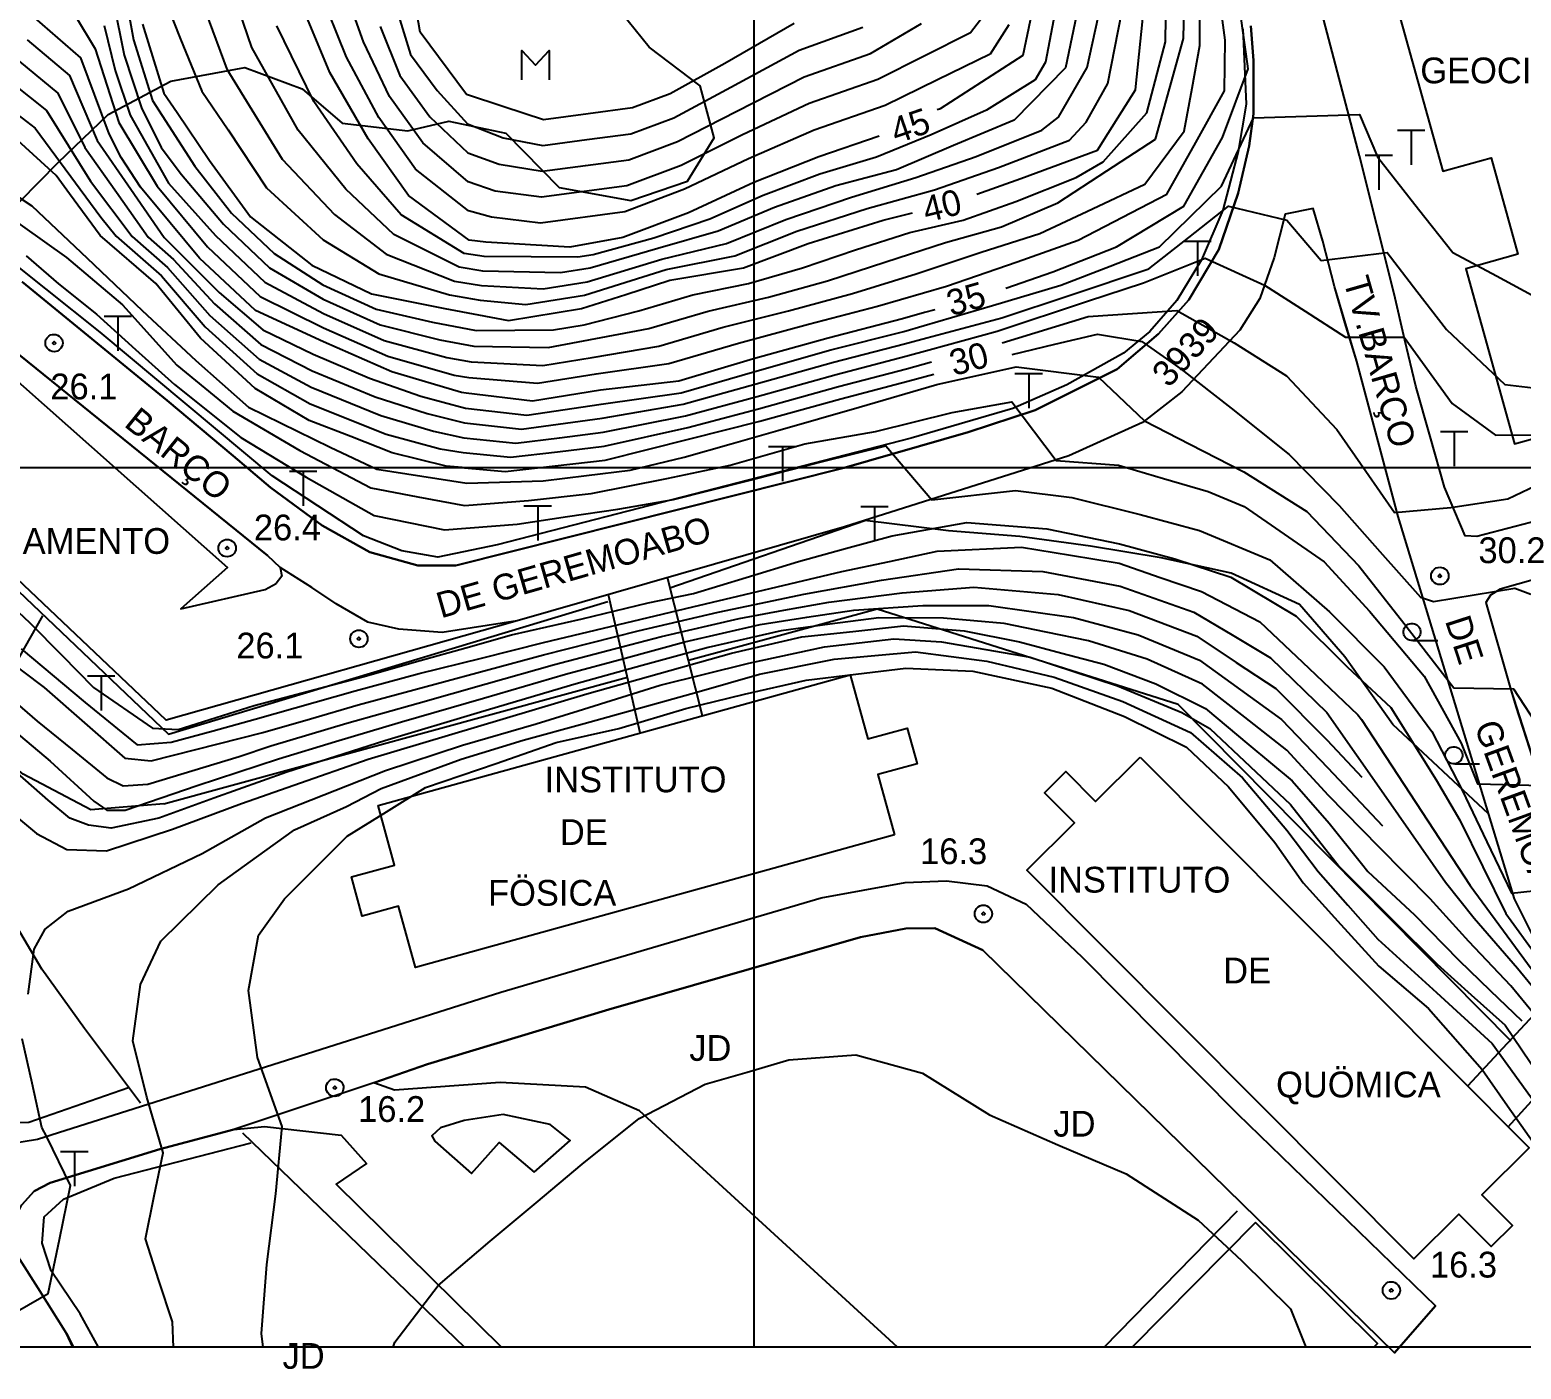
# Model space of a CAD drawing. Extents: x -181 to 225, y -105 to 185.
# Drawn here: x -84.3 to 89.3, y -104.9 to 50.9 of the extents above; entities that cross this region are included whole.
import ezdxf

# ---------------------------------------------------------------- set-up
doc = ezdxf.new("R2010")
doc.units = 0
doc.header["$MEASUREMENT"] = 0
doc.layers.get('0').update_dxf_attribs({"color": 5, "linetype": 'CONTINUOUS'})
for name, color, linetype in [('10', 24, 'CONTINUOUS'), ('12', 3, 'CONTINUOUS'), ('14', 3, 'CONTINUOUS'), ('17', 6, 'CONTINUOUS'), ('20', 4, 'CONTINUOUS'), ('30', 2, 'CONTINUOUS'), ('31', 255, 'CONTINUOUS'), ('37', 255, 'CONTINUOUS'), ('38', 255, 'CONTINUOUS'), ('4', 255, 'CONTINUOUS'), ('40', 255, 'CONTINUOUS'), ('43', 212, 'CONTINUOUS'), ('44', 255, 'CONTINUOUS'), ('5', 1, 'CONTINUOUS'), ('50', 255, 'CONTINUOUS'), ('52', 255, 'CONTINUOUS'), ('6', 2, 'CONTINUOUS'), ('7', 42, 'CONTINUOUS'), ('8', 212, 'CONTINUOUS')]:
    doc.layers.add(name, color=color, linetype=linetype)

# ---------------------------------------------------------------- blocks, each defined once
blk = doc.blocks.new('COD007', base_point=(554196.32, 8563650.45))
at = {"layer": '4'}
for points in [[(554196.316, 8563651.4656), (554196.5168, 8563651.4492), (554196.7156, 8563651.388), (554196.9212, 8563651.2712), (554197.1236, 8563651.0772), (554197.2452, 8563650.8548), (554197.3152, 8563650.6564), (554197.3332, 8563650.4528), (554197.314, 8563650.258), (554197.2436, 8563650.0536), (554197.1232, 8563649.8464), (554196.9232, 8563649.6476), (554196.718, 8563649.5192), (554196.5176, 8563649.466), (554196.3128, 8563649.4492), (554196.108, 8563649.4684), (554195.9132, 8563649.5296), (554195.7048, 8563649.6512), (554195.5112, 8563649.8512), (554195.3808, 8563650.0544), (554195.3248, 8563650.254), (554195.3128, 8563650.456), (554195.3268, 8563650.6576), (554195.38, 8563650.86), (554195.5116, 8563651.0664), (554195.7064, 8563651.2668), (554195.9148, 8563651.3992), (554196.1204, 8563651.4596)], [(554196.32, 8563650.25), (554196.12, 8563650.45), (554196.32, 8563650.65), (554196.52, 8563650.45)]]:
    blk.add_lwpolyline(points, close=True, dxfattribs=at)
blk = doc.blocks.new('COD002', base_point=(553883.68, 8563244.14))
at = {"layer": '30'}
blk.add_line((553883.797067, 8563243.134135), (553886.677067, 8563243.134135), dxfattribs=at)
blk.add_lwpolyline([(553882.68, 8563244.24), (553882.72, 8563244.44), (553882.76, 8563244.54), (553882.82, 8563244.64), (553882.88, 8563244.74), (553882.96, 8563244.84), (553883.12, 8563244.96), (553883.24, 8563245.04), (553883.38, 8563245.09), (553883.58, 8563245.14), (553883.78, 8563245.14), (553883.98, 8563245.09), (553884.08, 8563245.06), (553884.24, 8563244.96), (553884.38, 8563244.84), (553884.48, 8563244.74), (553884.54, 8563244.64), (553884.6, 8563244.54), (553884.64, 8563244.44), (553884.68, 8563244.24), (553884.68, 8563244.04), (553884.63, 8563243.84), (553884.58, 8563243.74), (553884.53, 8563243.64), (553884.48, 8563243.54), (553884.38, 8563243.44), (553884.23, 8563243.34), (553884.08, 8563243.24), (553883.98, 8563243.19), (553883.78, 8563243.14), (553883.58, 8563243.14), (553883.38, 8563243.19), (553883.28, 8563243.24), (553883.13, 8563243.34), (553882.98, 8563243.44), (553882.88, 8563243.54), (553882.83, 8563243.64), (553882.78, 8563243.74), (553882.73, 8563243.84), (553882.68, 8563244.04)], close=True, dxfattribs=at)
blk = doc.blocks.new('COD139', base_point=(554041.43, 8562846.97))
at = {"layer": '30'}
blk.add_lwpolyline([(554039.83, 8562845.27), (554039.83, 8562848.67), (554041.422, 8562846.967167), (554043.03, 8562848.67), (554043.03, 8562845.27)], dxfattribs=at)
blk = doc.blocks.new('COD013', base_point=(553852.75, 8562937.9))
at = {"layer": '50'}
for p, q in [((553854.345993, 8562941.9), (553851.145993, 8562941.9)), ((553852.7524, 8562941.8964), (553852.7524, 8562937.9044))]:
    blk.add_line(p, q, dxfattribs=at)

msp = doc.modelspace()

# ---------------------------------------------------------------- linework, layer by layer
at = {"linetype": 'Continuous', "elevation": 52}
msp.add_lwpolyline([(-177.52, 181.06), (224.03, 181.06), (224.03, -102.36), (-177.52, -102.36)], close=True, dxfattribs=at)
at = {"layer": '10'}
for points in [[(56.88, 51.07), (57.25, 42.28), (56.32, 36.76), (54.56, 29.96), (52.06, 24.18), (49.19, 19.44), (46.04, 15.82), (42.98, 13.32), (36.41, 9.62), (30.11, 6.86), (18.25, 3.41), (-29.92, -8.99), (-36.85, -10.42), (-41.03, -9.68), (-45.48, -7.96), (-56.13, -0.98), (-76.14, 15.74)], [(-76.14, 15.74), (-88.83, 25.82)], [(88.11, -66.76), (49.37, -27.58), (14.31, -16.47), (-7.66, -22.46)], [(-68.75, -39.13), (-14.75, -24.4)]]:
    msp.add_lwpolyline(points, dxfattribs=at)
at = {"layer": '12'}
for points in [[(70.45, 36.26), (65.11, 56.68), (59.76, 77.1), (57.03, 85.82), (53.94, 98.78), (50.84, 111.74), (50.03, 119.31), (50.56, 128.54), (51.88, 133.79), (55.77, 141.72), (60.03, 149.21), (64.29, 156.71), (66.79, 163.17), (67.44, 168.6), (68.09, 174.03), (67.68, 181.06)], [(57.81, 51.41), (58.11, 47.37), (58.11, 41.16), (57.62, 37.45), (56.32, 31.94), (54.1, 25.39), (50.58, 19.53), (47.06, 15.57), (42.24, 11.43), (32.7, 6.69), (24.92, 4.1), (10.47, -0.03), (-34.74, -11.41), (-39.18, -11.41), (-44.74, -9.85), (-50.3, -6.75), (-56.31, -2.32)], [(126.94, 3.16), (105.54, -2.44), (84.14, -8.04), (82.75, -7.96), (80.34, -2.27), (78.67, 3.59), (77.01, 9.45), (75.75, 14.83), (74.5, 20.22), (72.48, 28.24), (70.45, 36.26)], [(116.01, -72.07), (110.83, -77.93), (106.75, -74.13), (93.39, -58.79), (90.99, -55.17), (88.49, -50.18), (74.97, -5.72), (70.16, 12.34), (67.57, 21.05), (66.18, 26.34), (65.06, 30.13), (61.79, 29.48), (60.52, 24.45), (58.87, 19.65), (56.54, 16), (49.76, 8.8), (45.21, 5.23), (36.62, 1.35), (10.5, -6.92), (-27.59, -17.84)], [(116.01, -72.07), (110.83, -77.93), (106.75, -74.13), (93.39, -58.79), (90.99, -55.17), (88.49, -50.18), (74.97, -5.72), (70.16, 12.34), (67.57, 21.05), (66.18, 26.34), (65.06, 30.13), (61.79, 29.48), (60.52, 24.45), (58.87, 19.65), (56.54, 16), (49.76, 8.8), (45.21, 5.23), (36.62, 1.35), (10.5, -6.92), (-27.59, -17.84)], [(116.01, -72.07), (110.83, -77.93), (106.75, -74.13), (93.39, -58.79), (90.99, -55.17), (88.49, -50.18), (74.97, -5.72), (70.16, 12.34), (67.57, 21.05), (66.18, 26.34), (65.06, 30.13), (61.79, 29.48), (60.52, 24.45), (58.87, 19.65), (56.54, 16), (49.76, 8.8), (45.21, 5.23), (36.62, 1.35), (10.5, -6.92), (-27.59, -17.84)], [(-147.43, -10.01), (-147.44, -6.41), (-145.95, 3.24), (-145.07, 6.03), (-142.58, 11.38), (-141.38, 13.21), (-139.66, 15.21), (-138.29, 16.49), (-130.61, 20.91), (-124.65, 23.06), (-119.59, 24.03), (-114.73, 24.64), (-109.93, 24.74), (-105.21, 24.15), (-100.54, 23.12), (-96.05, 20.72), (-85.4, 12.98), (-80.95, 9.4), (-56.68, -10.25), (-55.19, -11.63), (-55.01, -12.66), (-55.66, -13.48)], [(-56.31, -2.32), (-60.66, 1.34), (-68.36, 7.81), (-85.22, 21.6)], [(-27.59, -17.84), (-68.45, -29.42), (-110.66, 10.61), (-97.75, 19.15), (-95.02, 17.44), (-87.88, 11.87), (-61.31, -11.63), (-66.77, -16.45), (-56.93, -14.18), (-55.66, -13.48)], [(156.53, -102.36), (158.46, -82.04), (161.49, -56.12), (163.42, -44.08), (163.36, -37.6), (162.41, -29.39), (157.59, -16.4), (153.89, -10.54), (148.41, -5.74), (143.6, -3.57), (139.27, -2.65), (135.36, -2.27), (130.51, -2.59), (118.23, -5.29), (86.82, -14.16), (85.71, -14.85), (85.16, -15.71), (88.07, -25.89), (95.01, -47.52), (96.64, -51.41), (98.52, -53.95), (108.11, -64.58), (116.01, -72.07)], [(-147.43, -10.01), (-146.14, -22), (-143.91, -29.93), (-142.28, -33.73), (-137.19, -40.69), (-130.26, -48.49), (-106.76, -70.69), (-101.87, -74.85), (-97.52, -77.12), (-92.72, -78.33), (-88, -78.91), (-83.44, -78.15), (-29.51, -61.07), (7.78, -50.09), (17.58, -48.31), (22.4, -48.11), (27.12, -48.69), (31.64, -50.83), (38.12, -56.96), (56.27, -75.23), (79.31, -97.55)], [(16.67, -102.36), (-13.37, -74.86), (-19.66, -72.1), (-29.57, -71.58), (-41.86, -72.46), (-44.28, -71.62), (-38.05, -69.42), (-16.94, -63.06), (12.36, -54.65), (17.64, -53.64), (21.01, -53.61), (26.61, -56.18), (74.55, -103.05), (79.31, -97.55)], [(-79.31, -102.36), (-80.07, -100.8), (-83.4, -95.46), (-85.49, -92.17), (-86.01, -90.57), (-86.18, -87.67), (-85.27, -85.79), (-83.82, -84.22), (-81.98, -83.24), (-69.2, -79.32), (-60.59, -77.04), (-57.01, -76.69), (-48.1, -77.7), (-45.14, -80.98), (-48.66, -83.39), (-29.43, -102.36)]]:
    msp.add_lwpolyline(points, dxfattribs=at)
msp.add_lwpolyline([(-25.61, -82.02), (-21.43, -78.33), (-23.74, -76.44), (-29.24, -75.28), (-33.78, -75.98), (-36.52, -76.85), (-37.54, -77.79), (-37.17, -78.4), (-32.92, -82.15), (-29.7, -78.57)], close=True, dxfattribs=at)
at = {"layer": '14'}
for points in [[(-71.45, -73.97), (-74.71, -69.63), (-77.97, -65.3), (-82.92, -58.4), (-87.03, -51.4), (-92.19, -45.28), (-91.85, -36.93), (-89.32, -28.86), (-84.94, -21.02), (-82.81, -17.27)], [(-59.59, -77.44), (-33.74, -102.36)], [(40.73, -102.36), (56.24, -86.49)]]:
    msp.add_lwpolyline(points, dxfattribs=at)
at = {"layer": '17'}
for points in [[(-6.04, -28.89), (-10.08, -12.82)], [(-13.26, -30.89), (-16.96, -14.8)], [(94.31, -59.84), (83.05, -72)], [(87.78, -76.75), (98.62, -64.77)]]:
    msp.add_lwpolyline(points, dxfattribs=at)
at = {"layer": '20'}
for points in [[(-72.84, -72.19), (-84.45, -76.22), (-92.1, -76.44), (-94.36, -76.16), (-96.69, -75.16), (-103.51, -70.9), (-124.22, -50.83), (-135.14, -40.03), (-139.13, -34.55), (-141.55, -29.71), (-143.46, -23.59), (-144.67, -13.11), (-144.33, -1.82), (-142.59, 4.3), (-139.91, 10.51), (-135.23, 15.51), (-126.65, 20.1), (-117.17, 22.04), (-107.33, 22.28), (-103.69, 21.63), (-97.97, 19.21)], [(-76.34, -102.36), (-78.47, -98.51), (-81.85, -93.47), (-82.89, -90.25), (-82.65, -87.19), (-80.43, -85.13), (-74.5, -82.71), (-58.57, -78.58)]]:
    msp.add_lwpolyline(points, dxfattribs=at)
at = {"layer": '30'}
for points in [[(-12.23, 48.9), (-19.58, 58.04), (-27.59, 61.02), (-35.85, 62.04), (-42.24, 62.69), (-44.83, 67.52), (-43.72, 72.34), (-35.57, 76.13)], [(-89.88, 26.53), (-85.47, 30.99), (-81.06, 35.46), (-75.21, 41.08), (-67.93, 44.97), (-59.32, 46.55), (-52.61, 44.08), (-47.97, 40.09), (-40.31, 39.17), (-35.57, 40.29), (-28.9, 38.91), (-22.72, 32.59), (-14.35, 31.06), (-7.77, 33.32), (-4.67, 38.36), (-6.3, 44.42), (-12.23, 48.9)]]:
    msp.add_lwpolyline(points, dxfattribs=at)
at = {"layer": '31'}
for points in [[(-110.86, 11), (-107.36, 6.26), (-68.2, -31.03), (-17.04, -15.6)], [(-9.84, -14.02), (12.87, -6.17)], [(85.49, -40.32), (74.36, -29.92), (68.77, -22.05), (63.46, -15.96), (55.53, -12.29), (47.37, -10.53), (39.15, -9.15), (30.91, -8.04), (22.6, -7.38), (12.87, -6.17)]]:
    msp.add_lwpolyline(points, dxfattribs=at)
at = {"layer": '37'}
msp.add_lwpolyline([(-68.75, -39.13), (-77.22, -39.85), (-85.09, -35.7), (-91.61, -30.32), (-98.5, -24.14), (-104.83, -18.56), (-111.09, -13.51), (-117.67, -8.55), (-124.38, -4.17), (-131.4, 1.43)], dxfattribs=at)
at = {"layer": '43'}
for points in [[(70.45, 36.26), (65.11, 56.68), (59.76, 77.1), (57.03, 85.82), (53.94, 98.78), (50.84, 111.74), (50.03, 119.31), (50.56, 128.54), (51.88, 133.79), (55.77, 141.72), (60.03, 149.21), (64.29, 156.71), (66.79, 163.17), (67.44, 168.6), (68.09, 174.03), (67.68, 181.06)], [(94.51, 181.06), (97.88, 176.14), (101.53, 170.79), (107.1, 157.97), (110.9, 147.88), (118.16, 124.4), (122.65, 107.77), (125.38, 99.76), (113.53, 96.31), (135.42, 5.49), (126.94, 3.16), (105.54, -2.44), (84.14, -8.04), (82.75, -7.96), (80.34, -2.27), (78.67, 3.59), (77.01, 9.45), (75.75, 14.83), (74.5, 20.22), (72.48, 28.24), (70.45, 36.26)], [(-85.22, 21.6), (-68.36, 7.81), (-60.66, 1.34), (-56.31, -2.32), (-50.3, -6.75), (-44.74, -9.85), (-39.18, -11.41), (-34.74, -11.41), (10.47, -0.03), (24.92, 4.1), (32.7, 6.69), (42.24, 11.43), (47.06, 15.57), (50.58, 19.53), (54.1, 25.39), (56.32, 31.94), (57.62, 37.45), (58.11, 41.16), (58.11, 47.37), (57.81, 51.41)], [(90.99, -55.17), (88.49, -50.18), (74.97, -5.72), (70.16, 12.34), (68.75, 16.89), (67.57, 21.05), (66.18, 26.34), (65.06, 30.13), (61.79, 29.48), (60.52, 24.45), (58.87, 19.65), (56.54, 16), (49.76, 8.8), (45.21, 5.23), (36.62, 1.35), (10.5, -6.92), (-27.59, -17.84), (-36.34, -19.19), (-41.39, -18.82), (-45, -17.99), (-48.66, -15.85), (-51.52, -13.97), (-55.19, -11.63), (-56.68, -10.25), (-80.95, 9.4), (-85.4, 12.98)], [(118.23, -5.29), (86.82, -14.16), (85.71, -14.85), (85.16, -15.71), (88.07, -25.89), (88.68, -27.83), (95.01, -47.52)], [(-88, -78.91), (-83.44, -78.15), (-29.51, -61.07), (7.78, -50.09), (17.58, -48.31), (22.4, -48.11), (27.12, -48.69), (31.64, -50.83), (38.12, -56.96), (56.27, -75.23), (79.31, -97.55), (74.55, -103.05), (26.61, -56.18), (21.01, -53.61), (17.64, -53.64), (12.36, -54.65), (-16.94, -63.06), (-38.05, -69.42), (-44.28, -71.62), (-60.59, -77.04), (-69.2, -79.32), (-81.98, -83.24), (-83.82, -84.22), (-85.27, -85.79)], [(-85.49, -92.17), (-83.4, -95.46), (-80.07, -100.8), (-79.25, -102.36)]]:
    msp.add_lwpolyline(points, dxfattribs=at)
at = {"layer": '44'}
for points in [[(0, -102.36), (0, 181.06)], [(-177.52, 0), (224.03, 0)]]:
    msp.add_lwpolyline(points, dxfattribs=at)
at = {"layer": '5'}
for points in [[(29.3, 20.88, 35), (34.76, 22.77, 35), (42.17, 25.7, 35), (50.03, 30.43, 35), (54.52, 38.4, 35), (57.51, 46.41, 35), (57.43, 46.99, 35), (56.42, 54.18, 35), (62.24, 57.12, 35), (68.06, 60.07, 35), (76.72, 62.31, 35), (81.61, 67.96, 35), (83.84, 75.55, 35), (84.26, 83.83, 35), (81.61, 92.18, 35), (79.46, 99.99, 35), (76.42, 108.31, 35), (74.09, 116.22, 35), (74.98, 124.5, 35), (79.81, 132.28, 35), (83.26, 140.24, 35), (85.72, 148.32, 35), (87.83, 153.93, 35), (89.93, 159.54, 35)], [(4.65, 51.67, 50), (-3.41, 47.03, 50), (-9.8, 43.48, 50), (-14.16, 41.86, 50), (-19.35, 41.17, 50), (-24.53, 40.48, 50), (-29.14, 41.99, 50), (-33.49, 43.41, 50), (-38.89, 50.67, 50), (-40.35, 59.23, 50)], [(21.28, 41.67, 45), (21.69, 41.77, 45), (26.5, 44.88, 45), (31.3, 47.98, 45), (33.02, 56.16, 45)], [(21.04, 18.36, 35), (19.83, 18.02, 35), (17.27, 17.31, 35), (8.61, 15.07, 35), (-0.07, 12.63, 35), (-8.78, 10.06, 35), (-17.91, 9.02, 35), (-25.83, 7.71, 35), (-33.55, 8.65, 35), (-34.09, 8.71, 35), (-42.18, 11.13, 35), (-50.13, 14.62, 35), (-58.06, 18.26, 35), (-64.56, 24.36, 35), (-68.01, 28.49, 35), (-71.46, 32.63, 35), (-73.7, 36.06, 35), (-75.09, 38.84, 35), (-78.38, 47.68, 35), (-83.76, 52.32, 35)], [(14.54, 38.55, 45), (7.53, 36.17, 45), (-0.03, 33.16, 45), (-7.65, 29.62, 45), (-15.28, 26.77, 45), (-21.46, 25.65, 45), (-31.26, 26.23, 45), (-33.19, 26.47, 45), (-40.24, 31.67, 45), (-44.94, 38.24, 45), (-49.41, 45.98, 45), (-52.6, 53.6, 45)], [(25.93, 31.8, 40), (31.03, 33.65, 40), (39.96, 36.94, 40), (41.2, 38.91, 40), (44.39, 43.97, 40), (45.25, 52.25, 40)], [(-71.23, 51.59, 40), (-68.73, 43.58, 40), (-67.19, 41.3, 40), (-63.41, 35.73, 40), (-58.65, 29.16, 40), (-51.52, 23.53, 40), (-44.55, 20.23, 40), (-36.03, 18.5, 40), (-32.1, 17.77, 40), (-28.62, 17.12, 40), (-20.1, 18.5, 40), (-14.96, 20.15, 40), (-9.82, 21.81, 40), (-1.26, 23.23, 40), (6.28, 26.08, 40), (15, 28.78, 40), (18.42, 29.63, 40)], [(-34.01, -0.01, 30), (-35.87, 0.15, 30), (-42.14, 1.71, 30), (-46.98, 3.59, 30), (-51.81, 5.48, 30), (-58.08, 9.2, 30), (-64.45, 15.04, 30), (-69.66, 21.4, 30), (-76.16, 27, 30), (-79.7, 31.84, 30), (-81.27, 33.99, 30), (-87.53, 39.7, 30)], [(30.03, 13.16, 30), (34.99, 14.35, 30), (39.95, 15.53, 30), (45.14, 14.66, 30), (49.71, 11.45, 30), (55.51, 6.91, 30), (62.26, 1.51, 30), (68.11, -4.42, 30), (72.84, -9.76, 30), (77.56, -15.09, 30), (79.07, -15.61, 30), (88.53, -14.03, 30), (90.42, -14.73, 30)], [(-35.87, 0.15, 30), (-28.99, -0.45, 30), (-23.16, 0.2, 30), (-17.34, 0.85, 30), (-12.42, 2.09, 30), (-7.5, 3.34, 30), (0.65, 5.4, 30), (10.1, 7.99, 30), (17.88, 10.06, 30), (20.91, 10.87, 30)], [(-85.33, -21.12, 25), (-77.89, -27.34, 25), (-71.84, -32.26, 25), (-67.88, -31.97, 25), (-62.98, -30.63, 25), (-58.09, -29.3, 25), (-46.45, -25.99, 25), (-39, -23.99, 25), (-31.76, -22.18, 25), (-24.52, -20.36, 25), (-7.16, -16.23, 25), (10.2, -12.09, 25), (15.75, -10.92, 25), (21.29, -9.74, 25), (31.12, -9.28, 25), (36.8, -10.21, 25), (42.47, -11.15, 25), (47.26, -12.79, 25), (52.05, -14.44, 25), (58.85, -17.95, 25), (64.56, -23.37, 25), (70.26, -28.79, 25), (70.69, -29.32, 25), (77.02, -38.99, 25), (83.35, -48.66, 25), (88.63, -55.83, 25), (93.91, -63, 25)], [(-90.14, -37.14, 20), (-83.55, -42.61, 20), (-80.04, -44.45, 20), (-75.41, -44.61, 20), (-67.72, -42.09, 20), (-59.68, -39.11, 20), (-53.58, -36.96, 20), (-44.94, -33.96, 20), (-32.21, -30.15, 20), (-19.48, -26.34, 20), (-11.06, -23.96, 20), (-2.65, -21.59, 20), (5.54, -19.71, 20), (11.46, -19.07, 20), (17.39, -18.42, 20), (24.44, -19.01, 20), (30.87, -20.3, 20), (35.79, -21.59, 20), (40.7, -22.88, 20), (46.75, -25.18, 20), (52.55, -28.03, 20), (57.59, -32.26, 20), (62.63, -36.48, 20), (66.92, -41.4, 20), (70.71, -46.1, 20), (71.45, -47.03, 20), (76.87, -52.07, 20), (82.04, -57.34, 20), (85.69, -60.86, 20), (89.35, -64.38, 20)]]:
    msp.add_polyline3d(points, dxfattribs=at)
at = {"layer": '6'}
for points in [[(39.74, 63.22, 43), (36.96, 50.03, 43), (36.23, 46.51, 43), (30.26, 40.42, 43), (23.21, 37.47, 43), (16.56, 34.64, 43), (9.48, 32.79, 43), (2.36, 30.26, 43), (-4.2, 27.49, 43), (-11.21, 25.47, 43), (-19.1, 23.18, 43), (-22.54, 22.64, 43), (-31.6, 22.86, 43), (-34.34, 23.3, 43), (-41.97, 27.1, 43), (-47.56, 32.38, 43), (-53.09, 39.24, 43), (-58.48, 48.88, 43), (-60.94, 56.05, 43)], [(-74.61, 54.16, 38), (-73.33, 48, 38), (-71.35, 41.87, 38), (-69.03, 37.25, 38), (-66.66, 34.09, 38), (-61.77, 28.3, 38), (-56.44, 23.23, 38), (-50.19, 19.58, 38), (-43.56, 16.59, 38), (-36.61, 14.85, 38), (-32.65, 14.13, 38), (-23.97, 13.96, 38), (-12.26, 16.19, 38), (-5.36, 18.21, 38), (1.65, 19.83, 38), (8.52, 21.73, 38), (15.32, 23.94, 38), (22.27, 26.2, 38), (28.77, 28.01, 38), (35.34, 30.82, 38), (41.04, 34.52, 38), (46.73, 38.21, 38), (48.36, 44.06, 38), (49.99, 49.91, 38), (50.22, 60.73, 38)], [(-73.56, 56.87, 39), (-72.28, 49.79, 39), (-70.04, 42.73, 39), (-65.14, 35.06, 39), (-60.84, 29.61, 39), (-55.9, 24.9, 39), (-50.21, 21.25, 39), (-44.02, 18.41, 39), (-37.44, 16.9, 39), (-32.36, 15.96, 39), (-23.35, 16.04, 39), (-19.81, 16.6, 39), (-13.43, 18.24, 39), (-7.13, 20.08, 39), (-0.68, 21.4, 39), (5.61, 23.22, 39), (11.79, 25.34, 39), (18.11, 27.34, 39), (24.31, 28.79, 39), (30.44, 30.96, 39), (37.46, 33.76, 39), (40.61, 35.58, 39), (45.69, 41.27, 39), (47.88, 49.54, 39), (48, 58.15, 39)], [(-79, 52.53, 36), (-76.71, 48.73, 36), (-73.96, 40.15, 36), (-69.52, 32.74, 36), (-63.64, 25.69, 36), (-57.51, 19.9, 36), (-50.14, 16.26, 36), (-42.64, 12.95, 36), (-34.94, 10.75, 36), (-33.24, 10.47, 36), (-25.23, 9.82, 36), (-18.39, 10.92, 36), (-9.93, 12.1, 36), (-1.83, 14.48, 36), (6.31, 16.68, 36), (14.36, 18.76, 36), (22.39, 21.12, 36), (30.59, 23.92, 36), (37.71, 26.44, 36), (42.88, 29.12, 36), (48.05, 31.8, 36), (51.4, 37.82, 36), (54.74, 43.84, 36), (54.83, 49.73, 36), (53.94, 56.44, 36)], [(-75.66, 51.44, 37), (-74.38, 46.21, 37), (-72.65, 41.01, 37), (-68.19, 33.11, 37), (-62.71, 26.99, 37), (-56.97, 21.57, 37), (-50.16, 17.92, 37), (-43.1, 14.77, 37), (-35.78, 12.8, 37), (-32.95, 12.3, 37), (-24.6, 11.89, 37), (-18.87, 12.81, 37), (-11.1, 14.14, 37), (-3.6, 16.35, 37), (3.98, 18.25, 37), (11.44, 20.25, 37), (18.85, 22.53, 37), (26.43, 25.06, 37), (33.24, 27.23, 37), (39.36, 30.09, 37), (45.47, 32.96, 37), (50.05, 39.16, 37), (50.97, 44.13, 37), (51.89, 49.1, 37), (51.89, 56.77, 37)], [(-69.16, 55.86, 41), (-66.78, 49.83, 41), (-64.29, 43.81, 41), (-61.26, 39.28, 41), (-56.78, 32.54, 41), (-50.2, 26.49, 41), (-43.69, 22.52, 41), (-35.47, 20.1, 41), (-31.91, 19.48, 41), (-26.59, 18.98, 41), (-19.76, 20.06, 41), (-10.27, 23.04, 41), (-2.25, 24.65, 41), (4.97, 27.49, 41), (13.15, 30.13, 41), (20.98, 32.3, 41), (28.43, 34.93, 41), (36.71, 38.09, 41), (38.65, 40.19, 41), (41.15, 44.69, 41), (42.8, 53, 41)], [(29.64, 51.5, 46), (27.48, 48.1, 46), (21.35, 45.11, 46), (15.26, 42.14, 46), (6.98, 39.26, 46), (-0.68, 35.93, 46), (-8.1, 32.4, 46), (-15.07, 29.77, 46), (-24.87, 28.43, 46), (-30.58, 29.13, 46), (-33.25, 29.88, 46), (-39.42, 34.73, 46), (-43.7, 40.72, 46), (-47.45, 47.74, 46), (-50.68, 55.8, 46)], [(27.13, 53.11, 47), (25.19, 50.59, 47), (19.79, 47.88, 47), (14.39, 45.17, 47), (6.4, 42.36, 47), (-1.36, 38.71, 47), (-8.52, 35.16, 47), (-14.84, 32.79, 47), (-19.81, 32.12, 47), (-24.78, 31.45, 47), (-30.14, 32.17, 47), (-33.29, 33.25, 47), (-38.59, 37.77, 47), (-42.47, 43.16, 47), (-45.49, 49.54, 47), (-47.74, 55.85, 47)], [(35.47, 55.35, 44), (33.92, 47.19, 44), (32.7, 45.13, 44), (27.03, 41.59, 44), (20.6, 38.73, 44), (14.23, 36.13, 44), (7.65, 34.12, 44), (1.05, 31.64, 44), (-5.17, 28.91, 44), (-11.69, 26.69, 44), (-18.76, 24.74, 44), (-20.52, 24.47, 44), (-25.98, 24.51, 44), (-31.45, 24.55, 44), (-33.78, 24.9, 44), (-41.11, 29.39, 44), (-46.25, 35.33, 44), (-51.25, 42.6, 44), (-55.58, 51.42, 44)], [(-63.86, 52.94, 42), (-61.39, 46.35, 42), (-54.94, 35.89, 42), (-48.88, 29.44, 42), (-42.83, 24.81, 42), (-34.91, 21.7, 42), (-31.76, 21.17, 42), (-24.56, 20.81, 42), (-19.43, 21.62, 42), (-10.74, 24.26, 42), (-3.23, 26.07, 42), (3.66, 28.88, 42), (11.31, 31.46, 42), (18.8, 33.76, 42), (25.82, 36.2, 42), (33.48, 39.26, 42), (35.42, 40.78, 42), (38.74, 46.56, 42), (40.36, 53.79, 42)], [(-41.57, 53.12, 49), (-40.01, 48.05, 49), (-36.93, 43.87, 49), (-33.37, 40.01, 49), (-29.21, 38.36, 49), (-24.6, 37.49, 49), (-19.49, 38.16, 49), (-14.37, 38.84, 49), (-9.37, 40.69, 49), (-2.71, 44.26, 49), (5.25, 48.55, 49), (12.65, 51.24, 49)], [(-43.53, 51.33, 48), (-41.24, 45.61, 48), (-37.76, 40.82, 48), (-33.33, 36.63, 48), (-29.69, 35.31, 48), (-24.69, 34.47, 48), (-19.65, 35.14, 48), (-14.6, 35.81, 48), (-8.95, 37.93, 48), (-2.04, 41.48, 48), (5.82, 45.45, 48), (13.52, 48.2, 48), (19.48, 51.66, 48)], [(-84.65, 49.77, 34), (-79.73, 45.63, 34), (-76.49, 38.04, 34), (-72.59, 32.4, 34), (-68.69, 26.75, 34), (-62.3, 20.36, 34), (-57.19, 16.03, 34), (-51.33, 13.18, 34), (-44.79, 10.38, 34), (-38.81, 8.32, 34), (-33.63, 6.91, 34), (-26.48, 6.11, 34), (-17.81, 7.39, 34), (-8.51, 8.7, 34), (0.08, 11.16, 34), (8.93, 13.68, 34), (17.4, 15.83, 34), (19.8, 16.51, 34), (27.75, 18.86, 34), (35.69, 21.21, 34), (41.43, 23.45, 34), (47.18, 25.7, 34), (54.4, 32.76, 34), (58.11, 40.69, 34), (64.28, 40.88, 34), (70.46, 41.08, 34), (72.54, 36.17, 34), (77.33, 30.08, 34), (81.34, 25.04, 34), (86.41, 22.29, 34), (91.48, 19.55, 34)], [(-85.52, 47.24, 33), (-81.06, 43.58, 33), (-77.91, 37.23, 33), (-74.23, 32.03, 33), (-70.55, 26.81, 33), (-67.62, 24.22, 33), (-62.84, 19.03, 33), (-57.42, 14.32, 33), (-51.46, 11.26, 33), (-44.13, 8.22, 33), (-38.07, 6.27, 33), (-33.72, 5.18, 33), (-27.11, 4.47, 33), (-17.69, 5.75, 33), (-8.26, 7.36, 33), (0.22, 9.72, 33), (9.23, 12.26, 33), (17.51, 14.39, 33), (20.08, 15.1, 33), (28.83, 17.42, 33), (36.77, 20.05, 33), (45.95, 23.12, 33), (50.58, 26.76, 33), (55.21, 30.4, 33), (62, 28.8, 33), (66.01, 24.09, 33), (73.67, 25.01, 33), (77.13, 20.53, 33), (80.59, 16.05, 33), (87.38, 9.67, 33), (93.31, 8.98, 33)], [(-86.39, 44.72, 32), (-82.39, 41.54, 32), (-77.27, 33.31, 32), (-72.42, 26.88, 32), (-68.31, 23.27, 32), (-63.37, 17.7, 32), (-57.65, 12.62, 32), (-51.58, 9.34, 32), (-43.48, 6.05, 32), (-37.32, 4.22, 32), (-33.81, 3.46, 32), (-27.74, 2.83, 32), (-22.66, 3.47, 32), (-17.57, 4.11, 32), (-8, 6.02, 32), (0.36, 8.27, 32), (9.52, 10.84, 32), (17.63, 12.94, 32), (20.36, 13.7, 32), (28.28, 15.87, 32), (38.81, 19.35, 32), (45.33, 21.5, 32), (52.49, 24.36, 32), (59.4, 21.21, 32), (64.13, 18.2, 32), (68.85, 15.18, 32), (75.68, 15.17, 32), (81.26, 7.43, 32), (86.29, 3.76, 32), (91.67, 3.81, 32)], [(-87.26, 42.2, 31), (-83.72, 39.49, 31), (-76.06, 29.14, 31), (-74.29, 26.94, 31), (-69, 22.32, 31), (-63.91, 16.37, 31), (-57.88, 10.92, 31), (-51.71, 7.42, 31), (-42.83, 3.89, 31), (-36.58, 2.18, 31), (-33.89, 1.73, 31), (-28.36, 1.19, 31), (-22.91, 1.83, 31), (-17.46, 2.47, 31), (-7.74, 4.67, 31), (0.5, 6.82, 31), (9.82, 9.42, 31), (17.74, 11.49, 31), (20.65, 12.29, 31)], [(-91.19, 35.09, 29), (-84.1, 30.45, 29), (-77.67, 24.36, 29), (-71.24, 18.28, 29), (-65.01, 12.45, 29), (-58.87, 7.01, 29), (-49.38, 2.35, 29), (-43.93, -0.2, 29), (-38.7, -1.02, 29), (-33.47, -1.84, 29), (-24.58, -1.57, 29), (-19.51, -0.94, 29), (-14.44, -0.32, 29), (-8.14, 1.2, 29), (-2.69, 2.76, 29), (2.76, 4.31, 29), (12.21, 7.01, 29), (21.27, 9.66, 29), (30.49, 11.7, 29), (40.07, 10.53, 29), (45.42, 5.43, 29), (50.72, 2.73, 29), (56.99, -0.49, 29), (64.33, -5.12, 29), (70.38, -11.46, 29), (75.63, -18.1, 29), (81.43, -25.66, 29), (88.4, -25.76, 29), (91.55, -30.56, 29)], [(-87.76, 29.92, 28), (-80.06, 24.45, 28), (-73.55, 18.93, 28), (-67.23, 11.91, 28), (-60.71, 6.56, 28), (-52.89, 1.99, 28), (-44.63, -2.37, 28), (-39.17, -3.4, 28), (-33.72, -4.42, 28), (-26.29, -3.84, 28), (-18.98, -3.02, 28), (-10.16, -1.26, 28), (-2.8, 0.28, 28), (5.89, 2.74, 28), (14.11, 4.2, 28), (23.05, 6.42, 28), (29.97, 7.65, 28), (35.15, 0.8, 28), (42.4, 0.27, 28), (47.63, -1.26, 28), (52.86, -2.78, 28), (57.02, -4.54, 28), (61.68, -7.76, 28), (66.35, -10.99, 28), (71.64, -16.73, 28), (78, -24.3, 28), (82.28, -32.1, 28), (84.18, -36.83, 28), (91.68, -37.01, 28)], [(-84.77, 24.65, 27), (-80.99, 21.37, 27), (-76.58, 17.85, 27), (-72.04, 13.75, 27), (-67.5, 9.65, 27), (-59.75, 3.49, 27), (-52.18, -1.11, 27), (-44.24, -5.6, 27), (-36.07, -7.26, 27), (-27.6, -6.58, 27), (-21.74, -5.71, 27), (-15.89, -4.83, 27), (-9.4, -3.72, 27), (-0.77, -1.55, 27), (7.93, 0.68, 27), (15.33, 2.51, 27), (20.66, -3.78, 27), (30.43, -2.66, 27), (36.98, -3.48, 27), (44.92, -5.48, 27), (51.85, -7.35, 27), (60.04, -10.75, 27), (66.95, -16.79, 27), (73.35, -23.21, 27), (78.89, -30.74, 27), (82.42, -37.54, 27), (85.28, -43.55, 27), (88.15, -49.55, 27), (95.71, -48.73, 27)], [(28.86, 14.49, 31), (38.86, 17.56, 31), (44.04, 17.92, 31), (49.21, 18.28, 31), (55.88, 14.49, 31), (61.96, 10.66, 31), (67.82, 4.42, 31), (71.18, -0.41, 31), (74.54, -5.24, 31), (81.09, -4.66, 31), (87.74, -3.66, 31), (95.08, -0.15, 31)], [(-88.35, -14.32, 26), (-84.32, -18.08, 26), (-80.62, -21.84, 26), (-76.91, -25.61, 26), (-70.06, -30.35, 26), (-67.06, -30.5, 26), (-58.23, -27.69, 26), (-51.9, -26.02, 26), (-45.57, -24.35, 26), (-38.89, -22.47, 26), (-33.56, -20.98, 26), (-28.24, -19.48, 26), (-20.05, -17.61, 26), (-12.36, -15.73, 26), (-7.07, -14.68, 26), (-0.95, -12.8, 26), (5.16, -10.93, 26), (10.61, -9.43, 26), (16.06, -7.94, 26), (24.76, -6.41, 26), (34.08, -7.12, 26), (42.53, -8.88, 26), (48.95, -10.63, 26), (55.47, -12.76, 26), (63.07, -17.32, 26), (69.06, -23.23, 26), (74.1, -27.92, 26), (79.39, -36.36, 26), (82.16, -41.05, 26), (84.83, -46.48, 26), (87.5, -51.91, 26), (91.11, -56.88, 26)], [(-87.54, -21.93, 24), (-82.65, -25.6, 24), (-77.96, -29.71, 24), (-73.27, -33.82, 24), (-70.21, -34.14, 24), (-57.2, -30.85, 24), (-51.66, -29.23, 24), (-46.12, -27.61, 24), (-37.2, -25.23, 24), (-30.86, -23.51, 24), (-24.52, -21.8, 24), (-19.03, -20.4, 24), (-13.53, -19.01, 24), (-4.21, -16.85, 24), (0.79, -15.8, 24), (5.79, -14.75, 24), (14.82, -13.12, 24), (23.78, -11.79, 24), (33.59, -12.1, 24), (42.59, -13.79, 24), (51.16, -16.82, 24), (55.63, -19.48, 24), (60.1, -22.14, 24), (66.64, -28.51, 24), (73.56, -38.38, 24), (80.49, -48.26, 24), (83.8, -52.44, 24), (88.87, -58.26, 24), (93.63, -64.09, 24)], [(-87.91, -25.72, 23), (-83.46, -29.51, 23), (-79.42, -32.82, 23), (-75.37, -36.12, 23), (-73.48, -37.06, 23), (-70.58, -36.84, 23), (-59.97, -33.62, 23), (-56.29, -32.38, 23), (-47.44, -29.75, 23), (-39.13, -27.42, 23), (-31.19, -25.17, 23), (-23.26, -22.93, 23), (-17.03, -21.29, 23), (-10.8, -19.65, 23), (-1.77, -17.56, 23), (3.46, -16.61, 23), (8.69, -15.67, 23), (17.23, -14.59, 23), (25.55, -13.91, 23), (35.37, -14.78, 23), (43.64, -16.63, 23), (51.51, -19.62, 23), (56.12, -22.68, 23), (60.74, -25.73, 23), (66.71, -31.73, 23), (70.72, -36.02, 23)], [(-86.15, -30.63, 22), (-81.98, -34.16, 22), (-76.88, -38.82, 22), (-75.37, -39.88, 22), (-73.23, -39.88, 22), (-64.87, -37.01, 22), (-55.39, -33.92, 22), (-48.76, -31.88, 22), (-41.06, -29.61, 22), (-31.53, -26.83, 22), (-21.99, -24.05, 22), (-15.03, -22.17, 22), (-8.08, -20.29, 22), (0.68, -18.28, 22), (6.14, -17.43, 22), (11.6, -16.59, 22), (19.64, -16.06, 22), (27.31, -16.04, 22), (37.15, -17.47, 22), (44.68, -19.47, 22), (51.85, -22.43, 22), (56.61, -25.87, 22), (61.38, -29.31, 22), (66.79, -34.96, 22), (73.13, -41.7, 22)], [(92.54, -65.77, 21), (88.09, -60.33, 21), (83.18, -55.15, 21), (78.68, -50.18, 21), (72.77, -44.18, 21), (66.87, -38.18, 21), (62.02, -32.9, 21), (57.11, -29.06, 21), (52.2, -25.23, 21), (45.73, -22.31, 21), (38.92, -20.16, 21), (34, -19.16, 21), (29.08, -18.16, 21), (22.04, -17.54, 21), (14.5, -17.51, 21), (8.81, -18.25, 21), (3.12, -19, 21), (-5.35, -20.93, 21), (-13.04, -23.05, 21), (-20.72, -25.18, 21), (-31.86, -28.49, 21), (-43, -31.8, 21), (-54.42, -35.44, 21), (-62.9, -38.47, 21), (-69.32, -40.82, 21), (-74.87, -41.99, 21), (-77.51, -41.63, 21), (-79.66, -40.81, 21), (-82.18, -38.71, 21), (-86.72, -34.72, 21)], [(-84.51, -61.28, 19), (-83.82, -56.05, 19), (-82.56, -53.71, 19), (-79.87, -51.65, 19), (-72.85, -49.02, 19), (-64.28, -44.92, 19), (-56.91, -40.76, 19), (-48.84, -37.59, 19), (-42.92, -35.25, 19), (-33.97, -32.31, 19), (-25.4, -29.85, 19), (-20.49, -28.33, 19), (-10.97, -25.34, 19), (-5.8, -24.05, 19), (-0.64, -22.76, 19), (8.19, -20.88, 19), (16.25, -19.95, 19), (21.8, -20.3, 19), (26.97, -21.18, 19), (32.13, -22.06, 19), (37.21, -23.73, 19), (42.28, -25.4, 19), (49.78, -28.5, 19), (53.05, -30.38, 19), (57.75, -34.8, 19), (62.44, -39.23, 19), (68.08, -46.45, 19), (74.34, -52.67, 19), (79.52, -57.81, 19), (83.46, -61.36, 19), (87.4, -64.91, 19), (91.3, -70.65, 19)], [(-67.59, -102.36, 18), (-67.73, -99.42, 18), (-69.31, -94.6, 18), (-70.88, -89.77, 18), (-69.85, -84.75, 18), (-68.82, -79.74, 18), (-70.71, -73.29, 18), (-72.35, -66.72, 18), (-71.46, -60.16, 18), (-69.07, -55.12, 18), (-62.39, -48.55, 18), (-57.95, -45.36, 18), (-53.51, -42.16, 18), (-47.46, -39.47, 18), (-43.42, -37.36, 18), (-34.1, -33.96, 18), (-26.91, -31.73, 18), (-19.79, -29.79, 18), (-13.24, -27.98, 18), (-6.69, -26.16, 18), (0.63, -24.05, 18), (9.32, -22.29, 18), (18.77, -21.47, 18), (27.09, -22.52, 18), (34.91, -24.4, 18), (42.91, -27.22, 18), (50.79, -30.85, 18), (56.83, -36.12, 18), (62, -42.22, 18), (65.66, -47.03, 18), (69.12, -50.95, 18), (72.59, -54.88, 18), (79.44, -61.11, 18), (85.89, -67.05, 18), (90.86, -73.88, 18)], [(-57.15, -102.36, 17), (-57.36, -100.8, 17), (-56.73, -92.77, 17), (-55.71, -84.51, 17), (-54.95, -76.69, 17), (-57.82, -68.68, 17), (-58.86, -60.86, 17), (-57.73, -54.41, 17), (-54.7, -50.19, 17), (-51.05, -46.56, 17), (-47.39, -42.92, 17), (-42.82, -40.08, 17), (-38.26, -37.24, 17), (-30.06, -34.43, 17), (-23.07, -32.02, 17), (-15.76, -30.38, 17), (-7.95, -28.03, 17), (-1.14, -26.39, 17), (6.04, -24.75, 17), (11.84, -24.05, 17), (17.64, -23.35, 17), (25.45, -23.7, 17), (34.65, -25.69, 17), (43.1, -28.97, 17), (50.34, -32.55, 17), (55.2, -37.18, 17), (60.62, -43.63, 17), (63.89, -48.32, 17), (68.3, -53.18, 17), (72.71, -58.05, 17), (78.51, -62.97, 17), (84.75, -70.06, 17), (87.71, -74.29, 17), (90.67, -78.51, 17)], [(-89.86, -100.52, 19), (-82.18, -96.14, 19), (-80.88, -89.85, 19), (-79.59, -83.56, 19), (-82.37, -77.88, 19), (-82.93, -76.81, 19), (-84.07, -71.65, 19), (-85.21, -66.5, 19)], [(-42.04, -102.36, 16), (-41.85, -101.78, 16), (-36.81, -95.21, 16), (-30.76, -90.05, 16), (-25.4, -85.56, 16), (-20.03, -81.06, 16), (-13.39, -75.75, 16), (-5.71, -71.77, 16), (-0.84, -70.36, 16), (4.03, -68.95, 16), (11.84, -68.37, 16), (19.6, -70.49, 16), (27.38, -75.33, 16), (35.33, -78.84, 16), (43.3, -82.19, 16), (51.67, -87.59, 16), (56.71, -92.28, 16), (62.42, -97.91, 16), (64.21, -102.36, 16)]]:
    msp.add_polyline3d(points, dxfattribs=at)
at = {"layer": '7'}
for points in [[(58.35, -87.87), (44.01, -102.36)], [(72.13, -102.36), (72.55, -101.93), (58.35, -87.87)]]:
    msp.add_lwpolyline(points, dxfattribs=at)
at = {"layer": '8'}
msp.add_lwpolyline([(93.43, 94.78), (79.42, 90.89), (78.44, 94.41), (85.95, 96.5), (84.77, 100.78), (77.2, 98.68), (76.27, 102.03), (90.56, 106), (84.9, 126.37), (56.98, 118.61), (62.65, 98.22), (69.53, 100.13), (72.57, 89.2), (65.54, 87.25), (71.32, 66.46), (78.54, 68.46), (81.61, 57.43), (74.36, 55.41), (80.18, 34.47), (85.78, 36.03), (88.9, 24.81), (82.85, 23.12), (88.51, 2.77), (116.3, 10.49)], dxfattribs=at)
for points in [[(16.34, -42.76), (-39.44, -58.2), (-41.41, -51.06), (-45.63, -52.23), (-46.9, -47.65), (-41.88, -46.26), (-43.79, -39.35), (11.16, -24.12), (13.23, -31.59), (17.8, -30.32), (18.95, -34.47), (14.39, -35.73)], [(44.93, -33.7), (90.2, -79.19), (84.72, -84.64), (88.26, -88.2), (85.79, -90.66), (82.04, -86.89), (76.8, -92.1), (31.75, -46.85), (37.27, -41.36), (33.78, -37.86), (36.27, -35.38), (39.74, -38.87)]]:
    msp.add_lwpolyline(points, close=True, dxfattribs=at)

# ---------------------------------------------------------------- block references
at = {"layer": '30'}
for name, p in [('COD139', (-25.46, 46.83)), ('COD002', (76.57, -19.14)), ('COD002', (81.45, -33.49))]:
    msp.add_blockref(name, p, dxfattribs=at)
at = {"layer": '4'}
for p in [(-81.51, 14.48, 26.1), (-61.36, -9.39, 26.4), (79.81, -12.63, 30.2), (-46.02, -19.94, 26.1), (26.68, -51.95, 16.3), (-48.83, -72.19, 16.2), (74.17, -95.77, 16.3)]:
    msp.add_blockref('COD007', p, dxfattribs=at)
at = {"layer": '50'}
for p in [(76.49, 35.21), (72.72, 32.3), (51.6, 22.3), (-74.08, 13.58), (31.95, 6.89), (81.49, 0.17), (3.28, -1.61), (-52.5, -4.47), (-25.2, -8.51), (14.01, -8.56), (-76.02, -28.29), (-79.14, -83.64)]:
    msp.add_blockref('COD013', p, dxfattribs=at)

# ---------------------------------------------------------------- texts
at = {"layer": '20'}
for p in [(-7.56, -69.05), (34.83, -77.87), (-54.91, -104.89)]:
    msp.add_text('JD', height=3, dxfattribs=at).set_placement(p)
at = {"layer": '38'}
for s, rotation, p in [('TV.BARÇO', 286, (68.57, 21.76)), ('3939', 47, (48.24, 9.17)), ('BARÇO', 321, (-73.49, 4.89)), ('DE GEREMOABO', 16, (-36.47, -17.57)), ('DE', 288, (80.39, -17.83)), ('GEREMOABA', 290, (83.79, -30.08))]:
    msp.add_text(s, height=3, rotation=rotation, dxfattribs=at).set_placement(p)
at = {"layer": '4'}
for s, p in [('26.1', (-81.94, 7.93, 26.1)), ('26.4', (-58.25, -8.48, 26.4)), ('30.2', (84.31, -11.13, 30.2)), ('26.1', (-60.29, -22.22, 26.1)), ('16.3', (19.31, -46.16, 16.3)), ('16.2', (-46.11, -76.16, 16.2)), ('16.3', (78.67, -94.27, 16.3))]:
    msp.add_text(s, height=3, dxfattribs=at).set_placement(p)
at = {"layer": '40'}
for s, p in [('GEOCIÒNCIAS', (77.54, 44.71)), ('INSTITUTO', (-24.4, -37.8)), ('DE', (-22.63, -43.93)), ('INSTITUTO', (34.25, -49.47)), ('FÖSICA', (-30.99, -51)), ('DE', (54.59, -60.04)), ('QUÖMICA', (60.75, -73.3))]:
    msp.add_text(s, height=3, dxfattribs=at).set_placement(p)
at = {"layer": '5'}
for s, rotation, p in [('45', 19, (16.53, 37.64)), ('40', 14, (20.05, 28.49)), ('35', 16, (22.91, 17.58)), ('30', 15, (23.21, 10.64))]:
    msp.add_text(s, height=3, rotation=rotation, dxfattribs=at).set_placement(p)
at = {"layer": '52'}
msp.add_text('ESTACIONAMENTO', height=3, dxfattribs=at).set_placement((-105.67, -10.05))

doc.saveas('drawing.dxf')
